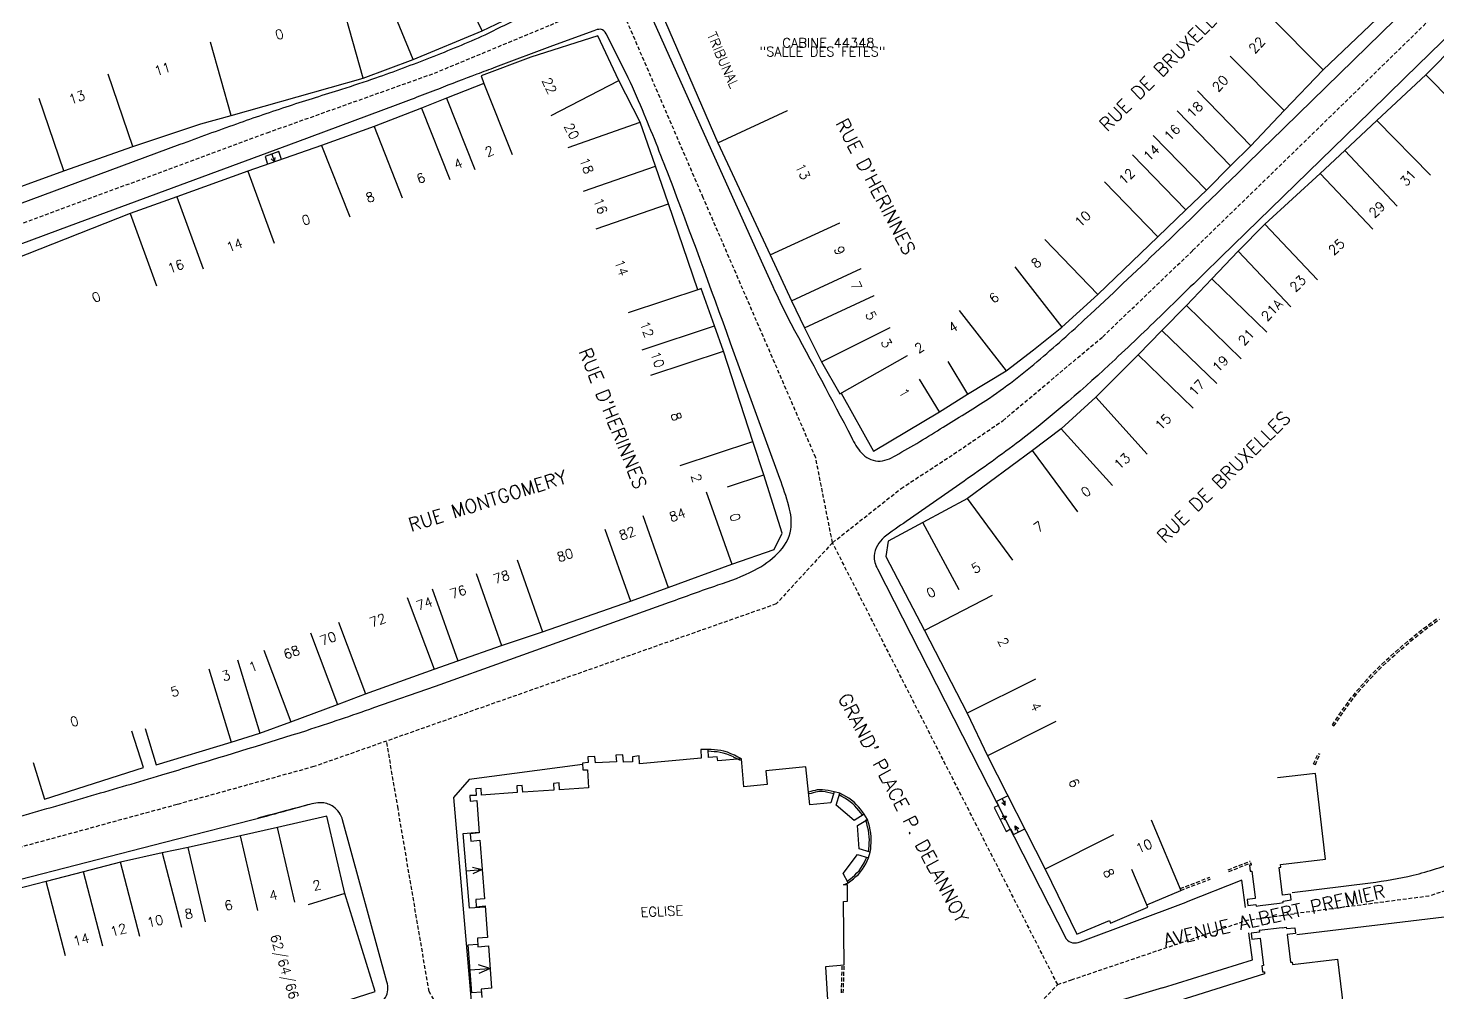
# Model space of a CAD drawing. Header units: millimetres. Extents: x 126000 to 127000, y 153000 to 154000.
# Drawn here: x 126632.5 to 126816.8, y 153657 to 153783.1 of the extents above; entities that cross this region are included whole.
import ezdxf
from ezdxf.enums import TextEntityAlignment as Align

# ---------------------------------------------------------------- set-up
doc = ezdxf.new("R2010")
doc.units = ezdxf.units.MM
doc.linetypes.add('DASHED', pattern=[0.75, 0.5, -0.25])
for name, color, linetype in [('W0001', 6, 'DASHED'), ('W0008', 7, 'CONTINUOUS'), ('W0100', 7, 'CONTINUOUS'), ('W0112', 1, 'DASHED'), ('W0984', 7, 'CONTINUOUS'), ('W0989', 7, 'CONTINUOUS'), ('W0991', 7, 'CONTINUOUS'), ('W1102', 7, 'CONTINUOUS')]:
    doc.layers.add(name, color=color, linetype=linetype)
doc.styles.get("Standard").update_dxf_attribs({"font": 'romans.shx', "width": 0.85})

msp = doc.modelspace()

# ---------------------------------------------------------------- linework, layer by layer
at = {"layer": 'W0001'}
for points in [[(126737.63, 153715.84), (126735.44, 153726.93), (126720.73, 153760.91), (126710.82, 153783.85), (126708.83, 153787.04), (126688.17, 153820.07), (126662.53, 153861.78), (126654.17, 153874.75), (126653.08, 153876.47), (126653.08, 153876.47)], [(126737.63, 153715.84), (126746.59, 153722.92), (126753.47, 153727.41), (126759.89, 153731.78), (126772.96, 153742.75), (126784.72, 153754.01), (126801.43, 153770.26), (126816.33, 153784.82), (126832.02, 153800.09), (126843.35, 153810.89), (126850.96, 153817.35), (126865.5, 153827.41), (126875.75, 153832.81), (126902.48, 153844.99), (126909.99, 153847.69), (126927.18, 153854.36), (126932.49, 153855.73), (126949.02, 153858.15), (126949.02, 153858.15)], [(126475.78, 153687.68), (126479.98, 153691.17), (126484.09, 153694.59), (126492.03, 153699.9), (126507.07, 153707.96), (126516.85, 153712.5), (126532.93, 153719.48), (126559.11, 153729.73), (126599.64, 153745.6), (126612.17, 153750.37), (126663.71, 153769.41), (126685.58, 153777.2), (126700.74, 153783.49), (126713.87, 153789.26), (126726.47, 153794.92), (126726.47, 153794.92)], [(126767.07, 153658.09), (126737.63, 153715.84), (126730.27, 153707.83), (126669.81, 153686.57), (126651.92, 153681.62), (126615.73, 153671.74), (126599.81, 153668.39), (126591.03, 153667.6), (126580.52, 153667.4), (126572.47, 153667.68), (126552.2, 153672.23), (126543.43, 153673.72), (126533.92, 153673.94), (126521.91, 153670.95), (126516.72, 153669.22), (126510.36, 153665.97), (126501.44, 153658.33), (126487.13, 153643.64), (126455.97, 153610.82), (126446.24, 153600.58), (126446.24, 153600.58)], [(126709.34, 153617.61), (126691.28, 153646.48), (126684.88, 153657.17), (126680.82, 153681.08), (126679.32, 153689.91), (126679.32, 153689.91)], [(126487.7, 153431.03), (126496.41, 153438.21), (126522.79, 153459.97), (126561.29, 153492.11), (126605.8, 153528.45), (126622.15, 153542.14), (126626.02, 153547.85), (126628.81, 153552.14), (126636.88, 153559.23), (126662.27, 153579.25), (126703.71, 153612.87), (126728.16, 153633.46), (126737.13, 153639.62), (126745.04, 153643.48), (126749.08, 153645.24), (126761.15, 153651.93), (126767.07, 153658.09), (126768.86, 153658.7), (126782.33, 153663.27), (126782.33, 153663.27)]]:
    msp.add_lwpolyline(points, dxfattribs=at)
at = {"layer": 'W0001', "flags": 128}
for points in [[(127000, 153689.74), (126997.7, 153689.39), (126993.74, 153685.51), (126991.45, 153685.19), (126939.66, 153678.1), (126933.05, 153677.04), (126921.27, 153674.22), (126904.83, 153667.35), (126899.4, 153664.08), (126894.45, 153660.94), (126888.12, 153658.7), (126876.09, 153657.54), (126865.43, 153658.34), (126858.65, 153659.31), (126849.41, 153660.98), (126842.58, 153662.38), (126836.14, 153664.3), (126830.12, 153668.23), (126818.58, 153670.61), (126815.59, 153669.64), (126798.01, 153667.35), (126798.01, 153667.35)], [(126782.33, 153663.27), (126791.85, 153666.5), (126798.01, 153667.35), (126798.01, 153667.35)]]:
    msp.add_lwpolyline(points, dxfattribs=at)
at = {"layer": 'W0008'}
for points in [[(126610.28, 153752.31), (126652.32, 153767.9, -0.0039), (126659.74, 153770.59, -0.0061), (126666.61, 153772.94, -0.0018), (126673.49, 153775.12, 0.0066), (126677.93, 153776.59, 0.0096), (126685.08, 153779.26, 0.015), (126692.21, 153782.23, -0.0056), (126700.48, 153786.2, 0.1426), (126701.73, 153787.04, 0.2605), (126701.82, 153788.65), (126692.92, 153804.62, 0.0016), (126688.63, 153812.22, 0.0024), (126683.26, 153821.67, 0.0064), (126677.96, 153830.55, 0.0061), (126666.75, 153848.19), (126661.86, 153855.74), (126654.39, 153867.27), (126649.86, 153874.2), (126649.86, 153874.2)], [(126838.4, 153801.86), (126812.45, 153776.58), (126807.96, 153772.2), (126788.4, 153753.15, -0.0004), (126781.31, 153746.23, -0.0053), (126774.57, 153739.8, -0.0245), (126762.09, 153729.12, -0.0102), (126754.84, 153723.89), (126747.28, 153718.59, 0.0381), (126744.4, 153716.54, 0.1874), (126743.06, 153714.14, 0.1267), (126743.51, 153712.41), (126748.94, 153701.75), (126768.16, 153664.06, 0.3299), (126770.01, 153663.66), (126783.89, 153668.87), (126783.89, 153668.87)], [(126727.19, 153793), (126714.38, 153787.14, 0.2037), (126713.63, 153786.2, 0.1875), (126713.61, 153785.35), (126721.81, 153767.11), (126728.51, 153752.21, 0.0121), (126732.16, 153744.5, -0.0035), (126740.13, 153729.62, 0.0774), (126741.4, 153727.58, 0.1833), (126743.54, 153726.48, 0.1347), (126745.9, 153727.25, 0.0147), (126752.1, 153730.94, 0.0094), (126757.69, 153734.43, 0.0284), (126764.82, 153739.86, 0.0115), (126771.35, 153745.71, 0.0043), (126781.03, 153754.86, 0.0023), (126794.89, 153768.32), (126820.2, 153793.07, 0.1556), (126820.93, 153794.44, 0.155), (126820.55, 153796.35, 0.0803), (126819.61, 153797.68)], [(126685.74, 153697.1), (126695.43, 153700.57), (126716.32, 153708.06, -0.0031), (126722.62, 153710.31, 0.0416), (126727.41, 153712.23, 0.0743), (126730.49, 153714.47, 0.1554), (126732.2, 153717.54, 0.0992), (126731.91, 153720.61, 0.0262), (126730.74, 153724.24), (126724.3, 153741.93, 0.0044), (126716.26, 153763.7, 0.0076), (126712.78, 153772.4, 0.0167), (126710.64, 153777.17), (126708.04, 153782.35, 0.2224), (126707.31, 153782.93, 0.1294), (126706.42, 153782.75), (126701.01, 153780.78), (126693.57, 153777.97, -0.0019), (126691.11, 153777.06, 0.0039), (126686.09, 153775.13, -0.0033), (126680.43, 153772.98), (126667.67, 153768.23), (126637.82, 153757.2), (126623.37, 153751.84, -0.0005)], [(126631.36, 153680.07, 0.0039), (126640.76, 153682.8, 0.0021), (126649.93, 153685.48, 0.0013), (126653.57, 153686.59, 0.004), (126668.88, 153691.31, 0.0057), (126677.66, 153694.28), (126685.74, 153697.1), (126685.74, 153697.1)], [(126704.94, 153686.85), (126690.1, 153684.89), (126688.06, 153682.55), (126690.4, 153655.91, 0.1242), (126691.41, 153653.28, 0.0305), (126693.26, 153650.92, 0.0868), (126697.5, 153646.82, 0.079), (126700.11, 153645.84, 0.0719), (126702.91, 153645.67), (126714.57, 153646.66), (126715.34, 153647.3), (126715.34, 153647.3)], [(126626.07, 153554.82), (126676.85, 153594.86), (126703.06, 153615.49, 0.2211), (126704.01, 153617.04, 0.1196), (126703.59, 153618.07), (126689.3, 153642.04, 0.2117), (126688.63, 153642.59, 0.1155), (126687.96, 153642.41), (126678.96, 153639.03), (126673.44, 153654.2), (126678.24, 153655.73, 0.1605), (126679.2, 153656.4, 0.2104), (126679.36, 153658.43), (126673.58, 153679.6, 0.1713), (126672.38, 153681.32, 0.1333), (126670.91, 153681.85, 0.086), (126668.73, 153681.48), (126666.55, 153680.88, -0.0046), (126663.6, 153680.07), (126650.27, 153676.66), (126619.76, 153668.83, -0.0113)], [(126669.42, 153681.68, -0.001), (126666.24, 153680.82, -0.0012), (126662.51, 153679.84), (126662.51, 153679.84)]]:
    msp.add_lwpolyline(points, format="xyb", dxfattribs=at)
at = {"layer": 'W0008', "flags": 128}
for points in [[(126797.71, 153670.12), (126807.96, 153671.4, 0.0275), (126813.56, 153672.38, 0.0367), (126819.55, 153674.31, 0.0446), (126828.59, 153678.95), (126872.44, 153706.46), (126886.51, 153715.36, -0.0176), (126900.85, 153723.95, -0.0122), (126914.05, 153730.43), (126931.4, 153738.69, 0.109), (126934.26, 153740.74, 0.0905), (126935.35, 153742.82, 0.1486), (126935.57, 153747.28), (126912.87, 153827.97), (126912.87, 153827.97)], [(126845.25, 153624.36), (126842.1, 153646.17, 0.0938), (126839.32, 153653.8, 0.0691), (126834.8, 153659.7, 0.062), (126830.38, 153663.11, 0.0464), (126824.67, 153665.6, 0.0313), (126821.17, 153666.67, 0.0844), (126817.61, 153666.9), (126798.32, 153664.58), (126798.32, 153664.58)]]:
    msp.add_lwpolyline(points, format="xyb", dxfattribs=at)
for points in [[(126791.62, 153668.14), (126791.14, 153671.72), (126783.89, 153668.87), (126783.89, 153668.87)], [(126780.77, 153657.67), (126792.53, 153661.34), (126792.07, 153664.87), (126792.07, 153664.87)]]:
    msp.add_lwpolyline(points, dxfattribs=at)
at = {"layer": 'W0008'}
msp.add_lwpolyline([(126780.77, 153657.67), (126767.71, 153653.74), (126767.71, 153653.74)], dxfattribs=at)
at = {"layer": 'W0100'}
for p, q in [((126815.2, 153776.98), (126808.78, 153771)), ((126665.23, 153766.96), (126663.43, 153766.3)), ((126663.43, 153766.3), (126663.77, 153765.3)), ((126664.24, 153766.01), (126664.66, 153765.6)), ((126664.33, 153766.62), (126664.66, 153765.6)), ((126664.66, 153765.6), (126664.74, 153766.18)), ((126665.59, 153765.92), (126665.23, 153766.96)), ((126759.75, 153681.89), (126760.19, 153681.53)), ((126759.8, 153682.39), (126760.19, 153681.53)), ((126760.19, 153681.53), (126760.19, 153682.12)), ((126759.53, 153679.66), (126760.37, 153680.1)), ((126759.8, 153680.08), (126760.37, 153680.1)), ((126760.37, 153680.1), (126760.01, 153679.63)), ((126761.96, 153678.02), (126761.52, 153678.85)), ((126761.52, 153678.85), (126761.99, 153678.49)), ((126761.54, 153678.28), (126761.52, 153678.85)), ((126689.75, 153672.95), (126691.83, 153673.12)), ((126690.55, 153673.42), (126691.83, 153673.12)), ((126691.83, 153673.12), (126690.61, 153672.55)), ((126692.84, 153660.2), (126691.36, 153660.68)), ((126690.23, 153660.03), (126692.84, 153660.2)), ((126691.43, 153659.58), (126692.84, 153660.2))]:
    msp.add_line(p, q, dxfattribs=at)
msp.add_lwpolyline([(126911.41, 153827.65, -0.008), (126909.46, 153830.31, -0.036), (126906.89, 153834.53), (126903.87, 153840.54), (126903.59, 153841.08), (126895.77, 153836.37), (126892.14, 153834.99), (126883.68, 153831.43), (126878.5, 153829.4), (126873.18, 153826.8), (126866.64, 153823.34), (126860.78, 153819.32), (126855.13, 153815.48), (126855.68, 153814.68), (126850.49, 153810.62), (126844.81, 153806.1), (126836.87, 153798.47), (126832.77, 153794.39), (126828.09, 153789.77), (126823.47, 153785.03), (126819.32, 153781.1), (126815.2, 153776.98), (126815.2, 153776.98)], format="xyb", dxfattribs=at)
for points in [[(126714.68, 153786.5), (126722.64, 153768.08), (126729.46, 153753.44), (126732.25, 153747.44), (126733.96, 153743.93), (126736.19, 153739.47), (126738.57, 153735.28), (126738.75, 153735.36), (126742.98, 153727.81), (126751.62, 153732.95), (126755.29, 153735.23), (126760.34, 153738.3), (126763.91, 153741.04), (126767.62, 153743.99), (126772.34, 153748.29), (126780.16, 153755.82), (126783.81, 153759.33), (126786.52, 153761.89), (126789.67, 153765.08), (126792.32, 153767.72), (126796.68, 153772.34), (126801.78, 153777.64), (126813.11, 153788.43)], [(126627.27, 153760.88), (126637.14, 153764.44), (126646.16, 153767.61), (126655.02, 153770.56), (126659.01, 153771.65), (126676.24, 153776.53), (126682.81, 153778.98), (126691.84, 153782.73), (126700.97, 153787.15)], [(126647.76, 153691.57), (126649.21, 153686.79), (126659, 153689.77), (126662.75, 153690.95), (126666.79, 153692.42), (126672.9, 153694.68), (126676.57, 153696.08), (126685.53, 153699.3), (126688.62, 153700.39), (126694.35, 153702.39), (126699.71, 153704.19), (126711.21, 153708.18), (126716.15, 153709.97), (126724.45, 153713.04), (126729.98, 153714.93), (126731.06, 153717.07), (126728.63, 153724.7), (126727.23, 153729.06), (126723.36, 153740.88), (126722.22, 153744.19), (126720.46, 153749.04), (126720, 153748.89), (126716.19, 153760.14), (126714.5, 153765.06), (126712.49, 153770.78), (126709.69, 153776.23), (126706.93, 153782.09), (126698.17, 153779.3), (126691.67, 153776.86), (126692.05, 153775.87), (126687.17, 153773.92), (126683.9, 153772.61), (126677.68, 153770.24), (126670.83, 153767.73), (126661.2, 153764.41), (126651.91, 153761.06), (126645.8, 153758.84), (126630.69, 153752.89)], [(126808.78, 153771), (126804.61, 153767.09), (126801.41, 153764.09), (126794.16, 153757.46), (126790.68, 153753.92), (126787.22, 153750.33), (126783.9, 153746.82), (126780.7, 153743.59), (126777.61, 153740.39), (126772.07, 153734.84), (126767.51, 153730.72), (126763.77, 153727.9), (126755.26, 153721.61), (126749.44, 153718.47), (126744.92, 153716.04), (126744.6, 153714.05), (126749.64, 153704.34), (126755.24, 153693.54), (126757.89, 153687.97), (126765.43, 153673.18), (126769.58, 153664.66), (126773.85, 153666.46), (126773.99, 153666.12), (126778.84, 153668.22), (126778.71, 153668.51), (126783.19, 153670.4), (126783.19, 153670.4)], [(126633.1, 153687.1), (126634.61, 153682.33), (126647.54, 153686.45), (126646.03, 153691.21), (126646.03, 153691.21)], [(126737.1, 153654.64), (126736.74, 153660.42), (126736.73, 153660.44), (126739.16, 153660.66), (126739.07, 153668.96), (126739.61, 153668.97), (126739.58, 153671.13), (126739.05, 153671.12), (126739.66, 153671.37), (126739.03, 153672.62), (126740.9, 153675.07), (126742.35, 153674.65), (126742.57, 153675.4), (126741.12, 153675.82), (126740.89, 153678.86), (126742.21, 153679.67), (126741.79, 153680.35), (126740.47, 153679.54), (126738.09, 153681.55), (126738.6, 153683.1), (126737.85, 153683.26), (126737.39, 153681.84), (126734.66, 153681.56), (126734.15, 153686.55), (126728.9, 153686.01), (126729.1, 153684.25), (126726.04, 153683.94), (126725.72, 153687.58), (126722.62, 153687.31), (126722.55, 153687.84), (126721.42, 153687.77), (126721.36, 153688.82), (126720.4, 153688.79), (126720.45, 153687.66), (126712.4, 153686.95), (126712.35, 153687.97), (126711.46, 153687.86), (126711.49, 153687.21), (126710.29, 153687.15), (126710.23, 153688.12), (126709.32, 153688.05), (126709.37, 153687.21), (126706.62, 153687.07), (126706.57, 153687.91), (126705.63, 153687.83), (126705.68, 153687.1), (126704.95, 153687.04), (126704.99, 153686.13), (126705.58, 153686.17), (126705.74, 153683.82), (126701.93, 153683.55), (126701.87, 153684.44), (126701.13, 153684.36), (126701.19, 153683.5), (126697.12, 153683.22), (126697.06, 153684.09), (126696.34, 153684.04), (126696.4, 153683.17), (126691.75, 153682.86), (126691.69, 153683.73), (126690.99, 153683.67), (126691.05, 153682.81), (126690.21, 153682.78), (126690.26, 153682.06), (126691.11, 153682.13), (126691.45, 153677.9), (126690.24, 153677.8), (126690.33, 153676.85), (126691.52, 153676.94), (126692.13, 153669.3), (126690.98, 153669.21), (126691.05, 153668.26), (126692.21, 153668.36), (126692.54, 153664.24), (126691.19, 153664.14), (126691.27, 153663.03), (126692.63, 153663.14), (126693.05, 153657.61), (126691.7, 153657.49), (126691.79, 153656.39)], [(126760.54, 153682.77), (126759.06, 153682.01), (126759.32, 153681.5), (126758.75, 153681.21), (126760.32, 153678.11), (126760.91, 153678.42), (126761.3, 153677.68), (126762.76, 153678.42), (126762.76, 153678.42)], [(126689.27, 153612.42), (126692.25, 153608.41), (126702.51, 153616.1), (126698.14, 153623.42), (126695.03, 153628.63), (126691.97, 153633.76), (126687.63, 153641.06), (126680.21, 153636.64), (126679.48, 153637.86), (126676.63, 153636.48), (126674.04, 153643.97), (126670.15, 153654.11), (126669.95, 153654.64), (126677.84, 153657.18), (126673.87, 153669.98), (126671.51, 153680.1), (126665.05, 153678.61), (126660.24, 153677.52), (126653.4, 153676.02), (126649.98, 153675.29), (126644.52, 153674.1), (126639.68, 153672.83), (126634.8, 153671.55), (126619.92, 153667.72)], [(126692.22, 153668.22), (126690.17, 153668.06), (126689.33, 153677.84), (126691.44, 153678.01), (126691.44, 153678.01)], [(126691.73, 153657.11), (126690.48, 153657.01), (126690.01, 153663.29), (126691.25, 153663.38), (126691.25, 153663.38)]]:
    msp.add_lwpolyline(points, dxfattribs=at)
at = {"layer": 'W0100', "flags": 128}
for points in [[(126796.06, 153668.74), (126796.57, 153668.82), (126796.55, 153669), (126797.61, 153669.14), (126797.53, 153669.91), (126796.46, 153669.77), (126796.04, 153673.39), (126796.26, 153673.41), (126796.22, 153673.78), (126802.1, 153674.49), (126800.77, 153685.69), (126795.8, 153685.1), (126795.8, 153685.1)], [(126792.32, 153673.99), (126792.36, 153673.71), (126792.14, 153673.68), (126792.23, 153672.9), (126792.46, 153672.92), (126792.88, 153669.52), (126792.9, 153669.33), (126791.84, 153669.2), (126791.93, 153668.41), (126793, 153668.53), (126793.03, 153668.35), (126793.56, 153668.42), (126796.06, 153668.74), (126796.06, 153668.74)], [(126796.44, 153665.52), (126793.43, 153665.14), (126793.45, 153664.95), (126792.37, 153664.81), (126792.47, 153664.03), (126793.54, 153664.16), (126793.99, 153660.57), (126793.77, 153660.53), (126793.86, 153659.75), (126794.1, 153659.76), (126794.13, 153659.51), (126781.4, 153655.47), (126781.4, 153655.47)], [(126796.44, 153665.52), (126796.96, 153665.57), (126796.99, 153665.4), (126798.07, 153665.52), (126798.16, 153664.74), (126797.06, 153664.63), (126797.51, 153661.01), (126797.73, 153661.03), (126797.79, 153660.69), (126803.64, 153661.41), (126805, 153650.29), (126800.03, 153649.69), (126800.03, 153649.69)]]:
    msp.add_lwpolyline(points, dxfattribs=at)
at = {"layer": 'W0112'}
for p, q in [((126814.92, 153704.63), (126815.55, 153705.11)), ((126815.07, 153704.43), (126815.7, 153704.91)), ((126815.55, 153705.11), (126816.19, 153705.58)), ((126815.7, 153704.91), (126816.33, 153705.37)), ((126816.19, 153705.58), (126816.83, 153706.03)), ((126816.33, 153705.37), (126816.98, 153705.83)), ((126812.45, 153702.63), (126813.06, 153703.14)), ((126813.06, 153703.14), (126813.67, 153703.65)), ((126813.22, 153702.95), (126813.83, 153703.45)), ((126813.67, 153703.65), (126814.29, 153704.14)), ((126813.83, 153703.45), (126814.45, 153703.95)), ((126814.29, 153704.14), (126814.92, 153704.63)), ((126814.45, 153703.95), (126815.07, 153704.43)), ((126810.64, 153701.05), (126811.24, 153701.58)), ((126810.81, 153700.86), (126811.41, 153701.4)), ((126811.24, 153701.58), (126811.84, 153702.11)), ((126811.41, 153701.4), (126812.01, 153701.92)), ((126811.84, 153702.11), (126812.45, 153702.63)), ((126812.01, 153701.92), (126812.62, 153702.44)), ((126812.62, 153702.44), (126813.22, 153702.95)), ((126808.33, 153698.83), (126808.9, 153699.4)), ((126808.9, 153699.4), (126809.47, 153699.96)), ((126809.07, 153699.22), (126809.64, 153699.77)), ((126809.47, 153699.96), (126810.05, 153700.51)), ((126809.64, 153699.77), (126810.22, 153700.32)), ((126810.05, 153700.51), (126810.64, 153701.05)), ((126810.22, 153700.32), (126810.81, 153700.86)), ((126806.71, 153697.07), (126807.24, 153697.66)), ((126807.24, 153697.66), (126807.78, 153698.25)), ((126807.42, 153697.5), (126807.96, 153698.08)), ((126807.78, 153698.25), (126808.33, 153698.83)), ((126807.96, 153698.08), (126808.51, 153698.65)), ((126808.51, 153698.65), (126809.07, 153699.22)), ((126805.2, 153695.21), (126805.69, 153695.84)), ((126805.4, 153695.06), (126805.88, 153695.68)), ((126805.69, 153695.84), (126806.19, 153696.46)), ((126805.88, 153695.68), (126806.38, 153696.3)), ((126806.19, 153696.46), (126806.71, 153697.07)), ((126806.38, 153696.3), (126806.9, 153696.9)), ((126806.9, 153696.9), (126807.42, 153697.5)), ((126803.85, 153693.31), (126804.29, 153693.95)), ((126804.29, 153693.95), (126804.74, 153694.58)), ((126804.49, 153693.81), (126804.94, 153694.44)), ((126804.74, 153694.58), (126805.2, 153695.21)), ((126804.94, 153694.44), (126805.4, 153695.06)), ((126802.99, 153692.03), (126803.42, 153692.67)), ((126803.2, 153691.89), (126803.63, 153692.53)), ((126803.42, 153692.67), (126803.85, 153693.31)), ((126803.63, 153692.53), (126804.06, 153693.17)), ((126804.06, 153693.17), (126804.49, 153693.81)), ((126721.77, 153688.55), (126721.35, 153688.57)), ((126721.78, 153688.8), (126721.36, 153688.82)), ((126722.17, 153688.52), (126721.77, 153688.55)), ((126722.19, 153688.77), (126721.78, 153688.8)), ((126722.57, 153688.49), (126722.17, 153688.52)), ((126722.6, 153688.73), (126722.19, 153688.77)), ((126722.96, 153688.43), (126722.57, 153688.49)), ((126723.01, 153688.67), (126722.6, 153688.73)), ((126723.34, 153688.35), (126722.96, 153688.43)), ((126723.41, 153688.59), (126723.01, 153688.67)), ((126723.8, 153688.21), (126723.34, 153688.35)), ((126723.88, 153688.45), (126723.41, 153688.59)), ((126724.35, 153688.26), (126723.88, 153688.45)), ((126800.54, 153686.93), (126801.11, 153688.29)), ((126724.25, 153688.03), (126723.8, 153688.21)), ((126724.7, 153687.83), (126724.25, 153688.03)), ((126724.81, 153688.05), (126724.35, 153688.26)), ((126725.15, 153687.6), (126724.7, 153687.83)), ((126725.26, 153687.82), (126724.81, 153688.05)), ((126725.6, 153687.36), (126725.15, 153687.6)), ((126725.72, 153687.58), (126725.26, 153687.82)), ((126800.77, 153686.83), (126801.34, 153688.2)), ((126734.78, 153683.32), (126734.49, 153683.24)), ((126734.84, 153683.08), (126734.56, 153683)), ((126735.06, 153683.4), (126734.78, 153683.32)), ((126735.12, 153683.16), (126734.84, 153683.08)), ((126735.35, 153683.46), (126735.06, 153683.4)), ((126735.4, 153683.22), (126735.12, 153683.16)), ((126735.63, 153683.52), (126735.35, 153683.46)), ((126735.67, 153683.27), (126735.4, 153683.22)), ((126735.92, 153683.55), (126735.63, 153683.52)), ((126735.93, 153683.3), (126735.67, 153683.27)), ((126736.3, 153683.55), (126735.92, 153683.55)), ((126736.29, 153683.3), (126735.93, 153683.3)), ((126736.65, 153683.26), (126736.29, 153683.3)), ((126736.69, 153683.51), (126736.3, 153683.55)), ((126737.03, 153683.2), (126736.65, 153683.26)), ((126737.08, 153683.44), (126736.69, 153683.51)), ((126737.4, 153683.11), (126737.03, 153683.2)), ((126737.46, 153683.36), (126737.08, 153683.44)), ((126737.79, 153683.02), (126737.4, 153683.11)), ((126737.85, 153683.26), (126737.46, 153683.36)), ((126738.86, 153682.67), (126738.48, 153682.88)), ((126738.99, 153682.89), (126738.6, 153683.1)), ((126739.37, 153682.67), (126738.99, 153682.89)), ((126739.24, 153682.45), (126738.86, 153682.67)), ((126739.61, 153682.22), (126739.24, 153682.45)), ((126739.75, 153682.43), (126739.37, 153682.67)), ((126739.95, 153681.98), (126739.61, 153682.22)), ((126740.1, 153682.18), (126739.75, 153682.43)), ((126740.28, 153681.72), (126739.95, 153681.98)), ((126740.44, 153681.91), (126740.1, 153682.18)), ((126740.56, 153681.45), (126740.28, 153681.72)), ((126740.74, 153681.62), (126740.44, 153681.91)), ((126740.83, 153681.16), (126740.56, 153681.45)), ((126741.02, 153681.32), (126740.74, 153681.62)), ((126741.09, 153680.85), (126740.83, 153681.16)), ((126741.28, 153681.01), (126741.02, 153681.32)), ((126741.54, 153680.68), (126741.28, 153681.01)), ((126741.34, 153680.53), (126741.09, 153680.85)), ((126741.59, 153680.2), (126741.34, 153680.53)), ((126741.79, 153680.35), (126741.54, 153680.68)), ((126742.1, 153679.15), (126741.97, 153679.6)), ((126742.22, 153678.71), (126742.1, 153679.15)), ((126742.34, 153679.22), (126742.21, 153679.67)), ((126742.46, 153678.77), (126742.34, 153679.22)), ((126742.32, 153678.27), (126742.22, 153678.71)), ((126742.4, 153677.83), (126742.32, 153678.27)), ((126742.44, 153677.39), (126742.4, 153677.83)), ((126742.45, 153677.01), (126742.44, 153677.39)), ((126742.56, 153678.32), (126742.46, 153678.77)), ((126742.64, 153677.86), (126742.56, 153678.32)), ((126742.69, 153677.41), (126742.64, 153677.86)), ((126742.7, 153677.01), (126742.69, 153677.41)), ((126742.32, 153675.43), (126742.37, 153675.83)), ((126742.37, 153675.83), (126742.41, 153676.23)), ((126742.41, 153676.23), (126742.44, 153676.62)), ((126742.44, 153676.62), (126742.45, 153677.01)), ((126742.57, 153675.4), (126742.62, 153675.81)), ((126742.62, 153675.81), (126742.66, 153676.21)), ((126742.66, 153676.21), (126742.69, 153676.61)), ((126742.69, 153676.61), (126742.7, 153677.01)), ((126741.33, 153673.29), (126741.55, 153673.63)), ((126741.55, 153673.63), (126741.75, 153673.99)), ((126741.75, 153673.99), (126741.94, 153674.37)), ((126741.76, 153673.51), (126741.97, 153673.88)), ((126741.94, 153674.37), (126742.12, 153674.75)), ((126741.97, 153673.88), (126742.16, 153674.26)), ((126742.16, 153674.26), (126742.35, 153674.65)), ((126789.36, 153673.09), (126792.23, 153674.23)), ((126789.45, 153672.86), (126792.32, 153673.99)), ((126739.51, 153671.57), (126739.86, 153671.83)), ((126739.86, 153671.83), (126740.2, 153672.1)), ((126740.01, 153671.64), (126740.36, 153671.91)), ((126740.2, 153672.1), (126740.53, 153672.38)), ((126740.36, 153671.91), (126740.69, 153672.19)), ((126740.53, 153672.38), (126740.83, 153672.67)), ((126740.69, 153672.19), (126741.01, 153672.49)), ((126740.83, 153672.67), (126741.1, 153672.97)), ((126741.01, 153672.49), (126741.29, 153672.82)), ((126741.1, 153672.97), (126741.33, 153673.29)), ((126741.29, 153672.82), (126741.54, 153673.15)), ((126741.54, 153673.15), (126741.76, 153673.51)), ((126783.1, 153670.63), (126786.96, 153672.12)), ((126783.19, 153670.4), (126787.05, 153671.89)), ((126739.66, 153671.37), (126740.01, 153671.64)), ((126738.79, 153657.01), (126738.91, 153660.67)), ((126739.04, 153657), (126739.16, 153660.66))]:
    msp.add_line(p, q, dxfattribs=at)
for points in [[(126802.99, 153692.03), (126803.2, 153691.89)], [(126801.11, 153688.29), (126801.34, 153688.2)], [(126800.54, 153686.93), (126800.77, 153686.83)]]:
    msp.add_lwpolyline(points, dxfattribs=at)
at = {"layer": 'W1102'}
for points in [[(126682.81, 153778.98), (126679.01, 153788.21), (126679.01, 153788.21)], [(126676.24, 153776.53), (126673.56, 153786.15), (126673.56, 153786.15)], [(126691.84, 153782.73), (126689.7, 153787.23), (126689.7, 153787.23)], [(126794.72, 153784.72), (126801.78, 153777.64), (126801.78, 153777.64)], [(126659.01, 153771.65), (126656.32, 153781.27), (126656.32, 153781.27)], [(126789.62, 153779.42), (126796.68, 153772.34), (126796.68, 153772.34)], [(126646.16, 153767.61), (126642.93, 153777.05), (126642.93, 153777.05)], [(126822.24, 153769.87), (126815.2, 153776.98), (126815.2, 153776.98)], [(126692.05, 153775.87), (126695.74, 153766.56), (126695.74, 153766.56)], [(126700.84, 153771.65), (126709.69, 153776.23), (126709.69, 153776.23)], [(126637.14, 153764.44), (126633.91, 153773.88), (126633.91, 153773.88)], [(126687.17, 153773.92), (126690.87, 153764.61), (126690.87, 153764.61)], [(126785.36, 153774.9), (126792.32, 153767.72), (126792.32, 153767.72)], [(126683.9, 153772.61), (126687.59, 153763.3), (126687.59, 153763.3)], [(126722.64, 153768.08), (126731.74, 153772.3), (126731.74, 153772.3)], [(126782.71, 153772.26), (126789.67, 153765.08), (126789.67, 153765.08)], [(126677.68, 153770.24), (126681.37, 153760.92), (126681.37, 153760.92)], [(126703.05, 153767.5), (126712.49, 153770.78), (126712.49, 153770.78)], [(126815.81, 153763.89), (126808.78, 153771), (126808.78, 153771)], [(126670.83, 153767.73), (126674.52, 153758.42), (126674.52, 153758.42)], [(126779.56, 153769.07), (126786.52, 153761.89), (126786.52, 153761.89)], [(126776.85, 153766.51), (126783.81, 153759.33), (126783.81, 153759.33)], [(126811.48, 153759.82), (126804.61, 153767.09), (126804.61, 153767.09)], [(126661.2, 153764.41), (126664.64, 153755), (126664.64, 153755)], [(126705.05, 153761.78), (126714.5, 153765.06), (126714.5, 153765.06)], [(126808.28, 153756.82), (126801.41, 153764.09), (126801.41, 153764.09)], [(126773.2, 153763), (126780.16, 153755.82), (126780.16, 153755.82)], [(126651.91, 153761.06), (126655.35, 153751.64), (126655.35, 153751.64)], [(126645.8, 153758.84), (126649.24, 153749.42), (126649.24, 153749.42)], [(126706.74, 153756.85), (126716.19, 153760.14), (126716.19, 153760.14)], [(126729.46, 153753.44), (126738.57, 153757.66), (126738.57, 153757.66)], [(126801.03, 153750.19), (126794.16, 153757.46), (126794.16, 153757.46)], [(126765.38, 153755.47), (126772.34, 153748.29), (126772.34, 153748.29)], [(126797.54, 153746.65), (126790.68, 153753.92), (126790.68, 153753.92)], [(126732.25, 153747.44), (126741.36, 153751.67), (126741.36, 153751.67)], [(126761.47, 153751.87), (126767.62, 153743.99), (126767.62, 153743.99)], [(126794.41, 153743.37), (126787.22, 153750.33), (126787.22, 153750.33)], [(126710.96, 153745.92), (126720.46, 153749.04), (126720.46, 153749.04)], [(126733.96, 153743.93), (126743.07, 153748.16), (126743.07, 153748.16)], [(126754.19, 153746.18), (126760.34, 153738.3), (126760.34, 153738.3)], [(126791.08, 153739.87), (126783.9, 153746.82), (126783.9, 153746.82)], [(126712.72, 153741.06), (126722.22, 153744.19), (126722.22, 153744.19)], [(126736.19, 153739.47), (126745.18, 153743.97), (126745.18, 153743.97)], [(126787.88, 153736.64), (126780.7, 153743.59), (126780.7, 153743.59)], [(126713.86, 153737.75), (126723.36, 153740.88), (126723.36, 153740.88)], [(126738.57, 153735.28), (126747.45, 153740.29), (126747.45, 153740.29)], [(126784.79, 153733.44), (126777.61, 153740.39), (126777.61, 153740.39)], [(126752.7, 153739.5), (126755.29, 153735.23), (126755.29, 153735.23)], [(126751.62, 153732.95), (126748.99, 153737.21), (126748.99, 153737.21)], [(126778.78, 153727.42), (126772.07, 153734.84), (126772.07, 153734.84)], [(126774.23, 153723.3), (126767.51, 153730.72), (126767.51, 153730.72)], [(126717.73, 153725.93), (126727.23, 153729.06), (126727.23, 153729.06)], [(126769.71, 153719.85), (126763.77, 153727.9), (126763.77, 153727.9)], [(126723.88, 153723.14), (126728.63, 153724.7), (126728.63, 153724.7)], [(126721.12, 153722.47), (126724.45, 153713.04), (126724.45, 153713.04)], [(126761.2, 153713.57), (126755.26, 153721.61), (126755.26, 153721.61)], [(126712.82, 153719.4), (126716.15, 153709.97), (126716.15, 153709.97)], [(126754.19, 153709.67), (126749.44, 153718.47), (126749.44, 153718.47)], [(126707.88, 153717.61), (126711.21, 153708.18), (126711.21, 153708.18)], [(126696.38, 153713.61), (126699.71, 153704.19), (126699.71, 153704.19)], [(126691.02, 153711.82), (126694.35, 153702.39), (126694.35, 153702.39)], [(126682.02, 153708.67), (126685.53, 153699.3), (126685.53, 153699.3)], [(126685.29, 153709.82), (126688.62, 153700.39), (126688.62, 153700.39)], [(126758.51, 153708.95), (126749.64, 153704.34), (126749.64, 153704.34)], [(126673.05, 153705.45), (126676.57, 153696.08), (126676.57, 153696.08)], [(126669.39, 153704.04), (126672.9, 153694.68), (126672.9, 153694.68)], [(126663.27, 153701.78), (126666.79, 153692.42), (126666.79, 153692.42)], [(126659.83, 153700.51), (126662.75, 153690.95), (126662.75, 153690.95)], [(126656.09, 153699.34), (126659, 153689.77), (126659, 153689.77)], [(126764.18, 153698.01), (126755.24, 153693.54), (126755.24, 153693.54)], [(126766.83, 153692.45), (126757.89, 153687.97), (126757.89, 153687.97)], [(126779.31, 153679.61), (126783.19, 153670.4), (126783.19, 153670.4)], [(126662.5, 153667.77), (126660.24, 153677.52), (126660.24, 153677.52)], [(126667.31, 153668.86), (126665.05, 153678.61), (126665.05, 153678.61)], [(126774.38, 153677.66), (126765.43, 153673.18), (126765.43, 153673.18)], [(126655.66, 153666.27), (126653.4, 153676.02), (126653.4, 153676.02)], [(126647.05, 153664.39), (126644.52, 153674.1), (126644.52, 153674.1)], [(126649.98, 153675.29), (126652.51, 153665.58), (126652.51, 153665.58)], [(126642.21, 153663.12), (126639.68, 153672.83), (126639.68, 153672.83)], [(126778.71, 153668.51), (126776.77, 153673.12), (126776.77, 153673.12)], [(126637.33, 153661.84), (126634.8, 153671.55), (126634.8, 153671.55)], [(126673.87, 153669.98), (126669.09, 153668.5), (126669.09, 153668.5)]]:
    msp.add_lwpolyline(points, dxfattribs=at)

# ---------------------------------------------------------------- texts
at = {"layer": 'W0984'}
for s, rotation, p in [('TRIBUNAL', 293.5695, (126723.32, 153778.91)), ('EGLISE', 2.6196, (126715.31, 153667.66))]:
    msp.add_text(s, height=1.25, rotation=rotation, dxfattribs=at).set_placement(p, align=Align.MIDDLE)
for s, p in [('"SALLE DES FETES"', (126728.09, 153779.4)), ('CABINE 44348', (126731.07, 153780.54))]:
    msp.add_text(s, height=1.25, dxfattribs=at).set_placement(p)
at = {"layer": 'W0989'}
for s, rotation, p in [('RUE DE BRUXELLES', 44.9892, (126781.17, 153778.3)), ("RUE D'HERINNES", 297.5144, (126743.29, 153762.37)), ("RUE D'HERINNES", 292.1842, (126708.91, 153732.08)), ('RUE DE BRUXELLES', 44.5221, (126788.78, 153724.43)), ('RUE MONTGOMERY', 17.4144, (126692.52, 153721.32)), ("GRAND' PLACE P. DELANNOY", 297.8508, (126746.89, 153681.13)), ('AVENUE ALBERT PREMIER', 12.6601, (126795.39, 153667.11))]:
    msp.add_text(s, height=1.75, rotation=rotation, dxfattribs=at).set_placement(p, align=Align.MIDDLE)
at = {"layer": 'W0991'}
for s, rotation, p in [('0', 15.8028, (126665.31, 153782.27)), ('22', 46.0998, (126793.1, 153780.88)), ('11', 17.4579, (126650.03, 153777.74)), ('20', 46.6539, (126788.32, 153775.86)), ('13', 19.3473, (126638.83, 153774.05)), ('22', 295.1585, (126700.62, 153775.55)), ('18', 44.8429, (126785, 153772.43)), ('20', 297.2456, (126703.53, 153769.61)), ('16', 45.4563, (126782.04, 153769.45)), ('2', 21.7868, (126692.76, 153767)), ('14', 43.2587, (126779.34, 153766.8)), ('4', 21.8373, (126688.7, 153765.38)), ('18', 289.3206, (126705.47, 153765.11)), ('6', 20.8678, (126683.81, 153763.48)), ('13', 294.9943, (126733.75, 153764.35)), ('12', 43.889, (126776.09, 153763.7)), ('31', 47.3418, (126812.88, 153763.52)), ('8', 20.1068, (126677.17, 153761)), ('16', 288.9706, (126707.3, 153759.84)), ('29', 43.1146, (126808.82, 153759.39)), ('0', 19.0399, (126668.79, 153758.03)), ('10', 43.9394, (126770.35, 153758.17)), ('14', 19.8303, (126659.44, 153754.74)), ('25', 42.4814, (126803.53, 153754.51)), ('9', 294.9265, (126738.56, 153754.02)), ('8', 42.3414, (126764.26, 153752.42)), ('16', 19.9621, (126651.76, 153751.96)), ('14', 288.7326, (126710.05, 153751.78)), ('7', 295.9105, (126740.75, 153749.4)), ('23', 45.3902, (126798.47, 153749.72)), ('0', 21.4872, (126641.36, 153747.95)), ('6', 37.9774, (126758.75, 153747.85)), ('21A', 46.1562, (126795.08, 153746.24)), ('5', 296.6756, (126742.67, 153745.52)), ('12', 289.9088, (126713.35, 153743.72)), ('4', 31.3645, (126753.39, 153744.02)), ('21', 46.4974, (126791.73, 153742.72)), ('3', 301.8997, (126744.69, 153741.91)), ('2', 31.7292, (126748.98, 153741.32)), ('10', 289.0092, (126714.75, 153739.77)), ('19', 45.2593, (126788.34, 153739.23)), ('17', 46.0045, (126785.27, 153736.09)), ('1', 299.2217, (126747.02, 153735.43)), ('8', 288.1363, (126717.21, 153732.32)), ('15', 45.0744, (126780.86, 153731.61)), ('13', 42.1504, (126775.5, 153726.48)), ('2', 287.8513, (126719.84, 153724.28)), ('0', 36.9888, (126770.76, 153722.52)), ('84', 20.3091, (126717.35, 153719.48)), ('82', 19.9114, (126710.79, 153717.06)), ('0', 287.2808, (126724.9, 153719.15)), ('7', 36.4422, (126764.57, 153717.92)), ('80', 19.1543, (126702.67, 153714.21)), ('5', 28.3678, (126756.39, 153712.56)), ('78', 18.4743, (126694.34, 153711.35)), ('74', 19.2792, (126684.27, 153707.87)), ('76', 19.3068, (126688.68, 153709.41)), ('0', 29.0252, (126750.5, 153709.34)), ('72', 19.7597, (126678.17, 153705.69)), ('70', 21.0447, (126671.68, 153703.31)), ('2', 297.4163, (126759.98, 153702.85)), ('68', 20.2771, (126666.9, 153701.52)), ('1', 19.9882, (126661.86, 153699.67)), ('3', 17.4367, (126658.33, 153698.47)), ('5', 16.9258, (126651.63, 153696.41)), ('4', 295.4285, (126764.24, 153694.4)), ('0', 17.6485, (126638.5, 153692.49)), ('6', 297.0264, (126769.23, 153684.44)), ('10', 22.8611, (126778.36, 153676.18)), ('2', 13.0196, (126670.2, 153671.07)), ('8', 295.9578, (126773.75, 153672.65)), ('4', 12.7738, (126664.53, 153669.77)), ('6', 12.3699, (126658.65, 153668.46)), ('10', 12.3073, (126649.06, 153666.39)), ('8', 11.9645, (126653.46, 153667.34)), ('14', 14.6872, (126639.4, 153663.97)), ('12', 14.6927, (126644.26, 153665.24)), ('62/64/66', 287.2234, (126665.9, 153660.4))]:
    msp.add_text(s, height=1.25, rotation=rotation, dxfattribs=at).set_placement(p, align=Align.MIDDLE)

doc.saveas('drawing.dxf')
